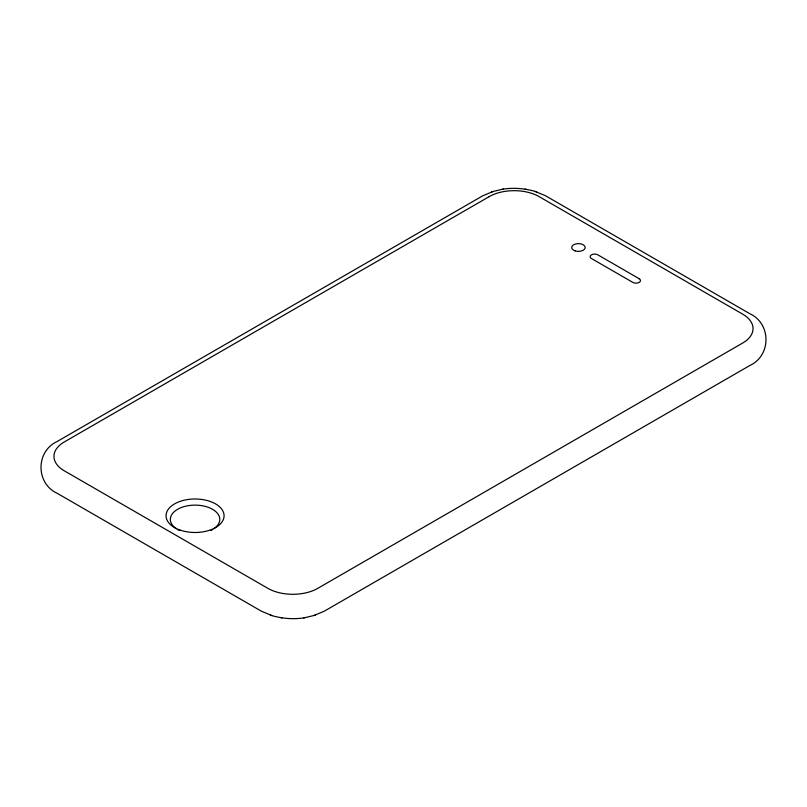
<?xml version="1.0" encoding="UTF-8"?>
<svg xmlns="http://www.w3.org/2000/svg" width="807" height="807" viewBox="0 0 807 807"><rect width="100%" height="100%" fill="white"/><g stroke="black" fill="none" stroke-linecap="round" stroke-linejoin="round"><path stroke-width="1.21" d="M493.077 191.491L482.848 195.738L57.126 441.52C35.649 451.395 35.649 483.393 57.126 493.259L261.518 611.262L271.747 615.509M313.923 615.509L324.152 611.262L749.874 365.48C771.351 355.605 771.351 323.607 749.874 313.741L545.482 195.738L535.253 191.491M502.519 189.231C513.938 187.365 525.619 188.485 536.665 191.834M270.335 615.166C281.381 618.515 293.062 619.635 304.481 617.769M491.665 191.834L503.255 189.06M303.745 617.94L315.335 615.166M525.085 189.06L525.811 189.231M281.189 617.769L281.915 617.94M176.471 528.827A24.735 14.284 0 0 1 177.964 509.096A24.735 14.284 0 0 1 212.17 509.096A24.735 14.284 0 0 1 213.653 528.827M212.554 529.513A24.735 14.284 0 0 1 210.627 530.512M179.497 530.512A24.735 14.284 0 0 1 177.57 529.513M489.153 196.656L64.318 441.933A35.377 20.427 0 0 0 64.318 470.824L267.823 588.313A35.377 20.427 0 0 0 317.847 588.313L742.682 343.036A35.377 20.427 0 0 0 742.682 314.155L539.177 196.656A35.377 20.427 0 0 0 489.153 196.656M639.164 278.708L597.826 254.841A4.499 2.592 0 0 0 591.46 254.841A4.499 2.592 0 0 0 591.46 258.512L632.799 282.379A4.499 2.592 0 0 0 639.164 282.379A4.499 2.592 0 0 0 639.164 278.708M180.556 530.249A29.022 16.755 0 0 0 224.084 515.744A29.022 16.755 0 0 0 180.556 501.228A29.022 16.755 0 0 0 180.556 530.249M575.068 250.866A6.749 3.894 0 0 0 585.186 247.497A6.749 3.894 0 0 0 575.068 244.128A6.749 3.894 0 0 0 575.068 250.866"/></g></svg>
